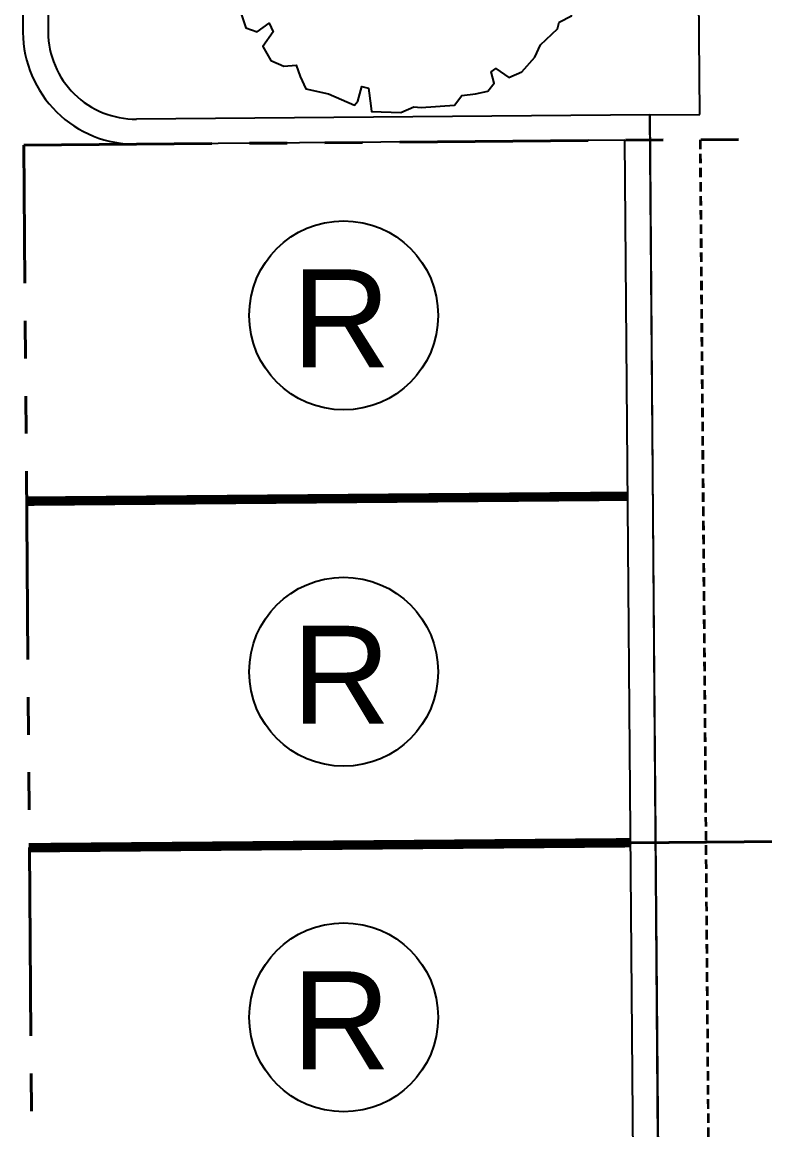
# Model space of a CAD drawing. Header units: feet. Extents: x 919634 to 928945, y 707022 to 708026.
# Drawn here: x 920832.76 to 920852.5, y 707427.19 to 707456.62 of the extents above; entities that cross this region are included whole.
import ezdxf
from ezdxf.enums import TextEntityAlignment as Align

# ---------------------------------------------------------------- set-up
doc = ezdxf.new("R2010")
doc.units = ezdxf.units.FT
doc.header["$LTSCALE"] = 20
doc.header["$MEASUREMENT"] = 0
doc.linetypes.add('Site Plan$0$HIDDEN2', pattern=[0.1875, 0.125, -0.0625])
doc.linetypes.add('Site Plan$0$PHANTOM2', pattern=[1.25, 0.625, -0.125, 0.125, -0.125, 0.125, -0.125])
for name, color, linetype in [('-u-site-xref', 7, 'Continuous'), ('LK-TREE-050M', 2, 'Continuous'), ('LK-TREE-TRNK', 32, 'Continuous'), ('LP-TREE', 15, 'Continuous'), ('Site Plan$0$-u-site-parking_overhang', 252, 'Site Plan$0$HIDDEN2'), ('Site Plan$0$SP-PARKING DESIGNATION', 254, 'Continuous'), ('x-Villa6-LP Block$0$LP-PATT-SHAR', 253, 'Continuous')]:
    doc.layers.add(name, color=color, linetype=linetype)
for name, color, linetype, lineweight in [('Site Plan$0$SP-CURB', 3, 'Continuous', 25), ('Site Plan$0$SP-LOT LINES', 252, 'Site Plan$0$PHANTOM2', 40), ('Site Plan$0$SP-PARKING-STRIPE', 252, 'Continuous', 25), ('Site Plan$0$SP-SIDEWALK', 2, 'Continuous', 25)]:
    doc.layers.add(name, color=color, linetype=linetype, lineweight=lineweight)
doc.layers.get('-u-site-xref').off()
doc.styles.add('Site Plan$0$ARIAL', font='arial.ttf')

# ---------------------------------------------------------------- blocks, each defined once
blk = doc.blocks.new('Site Plan')
at = {"layer": 'Site Plan$0$-u-site-parking_overhang', "ltscale": 0.1, "extrusion": (-7.49364228253472e-08, -6.103351100274998e-10, 0.9999999999999972), "elevation": -0.06945731747049606}
blk.add_lwpolyline([(920851.2327393105, 707398.5015455774), (920850.7787282608, 707453.4996728764)], dxfattribs=at)
at = {"layer": 'Site Plan$0$-u-site-parking_overhang', "ltscale": 0.1, "elevation": -2.041946305650817e-05}
blk.add_lwpolyline([(920851.2436202605, 707398.5011931966), (920850.8017359939, 707453.4994192657)], dxfattribs=at)
at = {"layer": 'Site Plan$0$SP-CURB'}
for p, q in [((920832.7582420962, 707459.0383213406), (920832.7798265584, 707456.3518551706)), ((920833.4282204718, 707459.0437042943), (920833.4498049341, 707456.3572381241)), ((920849.4432428966, 707454.1586712361), (920835.7989632915, 707454.0460373336)), ((920849.9083153063, 707397.8205895924), (920849.4432428966, 707454.1586712361)), ((920848.778796404, 707453.4831633838), (920835.8044939714, 707453.3760601612)), ((920849.232807454, 707398.485036085), (920848.778796404, 707453.4831633838))]:
    blk.add_line(p, q, dxfattribs=at)
for radius, start, end in [(3, 180.46033409695, 270.4729674889202), (2.33, 180.4603340977123, 270.4729674889282)]:
    blk.add_arc((920835.7797297329, 707456.3759579482), radius, start, end, dxfattribs=at)
at = {"layer": 'Site Plan$0$SP-LOT LINES', "ltscale": 0.4}
for p, q in [((920832.8023169471, 707453.3548025996, -1.978395272137485e-05), (920922.8002072483, 707454.0778923169, -1.937575472130177e-05)), ((920833.7155444156, 707339.6918039705, -1.978395214911714e-05), (920832.8023169471, 707453.3548025996, -1.978395272137466e-05)), ((920922.95018009, 707435.4118277354, -1.937575462732378e-05), (920832.9522897889, 707434.688738018, -1.978395262739686e-05)), ((920832.9522897907, 707434.6887377879, -1.978395262739686e-05), (920922.9501800919, 707435.4118275051, -1.937575462732378e-05))]:
    blk.add_line(p, q, dxfattribs=at)
at = {"layer": 'Site Plan$0$SP-PARKING DESIGNATION'}
for centre in [(920841.3055101087, 707448.8318398915), (920841.3055101087, 707439.3616094856), (920841.3055101087, 707430.177980447)]:
    blk.add_circle(centre, 2.510723853571849, dxfattribs=at)
at = {"layer": 'Site Plan$0$SP-PARKING-STRIPE', "extrusion": (-7.49364228253472e-08, -6.103351100274998e-10, 0.9999999999999972), "const_width": 0.25}
for points, elevation in [([(920832.8574160865, 707443.8930761612), (920848.8568709505, 707444.0251520999)], -0.06943569820112362), ([(920832.9334285425, 707434.6850563722), (920848.9328834065, 707434.8171323111)], -0.06943569827724738)]:
    blk.add_lwpolyline(points, dxfattribs=dict(at, elevation=elevation))
at = {"layer": 'Site Plan$0$SP-SIDEWALK'}
for p, q in [((920850.7731975834, 707454.1696500485), (920850.6464624613, 707469.5221274366)), ((920849.4432428966, 707454.1586712361), (920850.7731975834, 707454.1696500485))]:
    blk.add_line(p, q, dxfattribs=at)
at = {"layer": 'Site Plan$0$SP-PARKING DESIGNATION', "style": 'Site Plan$0$ARIAL'}
for p in [(920841.2374704721, 707447.4528785413, 6.148252897075768e-08), (920841.2374704721, 707437.9826481354, 6.148252897075768e-08), (920841.2374704721, 707428.7990190968, 6.148252897075768e-08)]:
    blk.add_text('R', height=2.6, dxfattribs=at).set_placement(p, align=Align.CENTER)
blk = doc.blocks.new('TREE-SIMP-125')
at = {"layer": 'LK-TREE-050M'}
blk.add_lwpolyline([(-0.02506661354843231, 0.49870568098099), (-0.03163990929274973, 0.4614792071522942), (-0.04259540219993596, 0.4592894174218003), (-0.05793309226999099, 0.4943260950652899), (-0.1017550638987643, 0.49651588802314), (-0.1105194582245019, 0.4789975475877171), (-0.1543414298532468, 0.4702383789836801), (-0.1872079085748339, 0.4702383789836801), (-0.2156921901334954, 0.4417710769863774), (-0.2595141617622687, 0.4286323224666475), (-0.2595141617622687, 0.3979752275114947), (-0.2792340489951926, 0.3826466800339148), (-0.3011450399927469, 0.3957854345536447), (-0.3449670116214918, 0.3826466800339148), (-0.3515403073658092, 0.354179378036612), (-0.3865978846688165, 0.3322814549128452), (-0.3953622789945825, 0.3103835285617293), (-0.3997444761574513, 0.2862958124801196), (-0.3778334903430789, 0.2665876790868467), (-0.3931711804131339, 0.2468795489209299), (-0.4391842506233274, 0.2534489245671168), (-0.4610952364376999, 0.2052734924038901), (-0.4523308421119623, 0.1549082640554644), (-0.4742418279263347, 0.1308205479738547), (-0.4939617151592586, 0.09797366328821511), (-0.5114905038107622, 0.05198802085548238), (-0.500535010903576, 0.0169513399846366), (-0.4632863350191485, 0.0169513399846366), (-0.4589041378562513, -0.01370575174316002), (-0.500535010903576, -0.02027513061671016), (-0.5092994052293136, -0.04655263965616285), (-0.4873884194149412, -0.1275749597323852), (-0.4698596307634375, -0.1341443386059282), (-0.4632863350191485, -0.1866993566848478), (-0.4479486449490651, -0.2129768657243005), (-0.4260376591346926, -0.2808604312808001), (-0.3953622789945825, -0.2918093928426799), (-0.3624958002729954, -0.2677216767610702), (-0.3515403073658092, -0.2918093928426799), (-0.3800245889244991, -0.3312256564018696), (-0.3581136031101266, -0.3684521302305654), (-0.3230560258071193, -0.3837806777081383), (-0.2901895470855607, -0.3815908847502953), (-0.2792340489951926, -0.4122479797054481), (-0.2638963589251375, -0.4450948643910948), (-0.202545598644889, -0.4582336189108247), (-0.1324304440388744, -0.4888907138659704), (-0.1236660497131368, -0.4779417523040905), (-0.1127105568059505, -0.4385254887449008), (-0.0951817681544469, -0.4429050714332448), (-0.08860847241012948, -0.4910805068238204), (-0.08641737382868087, -0.5064090543014004), (-0.007537824896928669, -0.5085988472592504), (0.02751975240607862, -0.4932702997816705), (0.04723963963900246, -0.4954600927395205), (0.1370746814779409, -0.4888907138659704), (0.1567945687108931, -0.4626132048265177), (0.1940432445953206, -0.4582336189108247), (0.2269097233169077, -0.4516642432646307), (0.244438511968383, -0.4297663169135149), (0.2356741176426453, -0.3991092251857182), (0.2488207091312802, -0.3903500533543252), (0.2838782864342591, -0.4144377694359349), (0.3189358637372663, -0.3991092251857182), (0.3539934410402736, -0.3596929583991724), (0.3693311311103287, -0.3268460737135257), (0.4153442013205222, -0.2830502242386501), (0.4197263984834194, -0.2655318838032201), (0.4525928772049781, -0.2480135433677972), (0.4525928772049781, -0.2151666586821506), (0.4175352999019708, -0.1998381112045777), (0.428490792809157, -0.1735606021651179), (0.4832682573450882, -0.1713708092072679), (0.4986059474151716, -0.1275749597323852), (0.4898415530894056, -0.07720973461131564), (0.511752538903778, -0.05312201530234972), (0.5007970459965918, -0.02465471653239604), (0.4986059474151716, 0.01914113294247954), (0.4613572715307157, 0.02352071885817963), (0.4569750743678469, 0.04979822789763944), (0.4986059474151716, 0.06731656833305522), (0.481077158763668, 0.1461490954514346), (0.4657394686935845, 0.229361208485507), (0.4460195814606607, 0.2337407944012), (0.4087709055762048, 0.2906753983958126), (0.3824777225989635, 0.3016243599576924), (0.3715222296917773, 0.3410406235168821), (0.3561845396217223, 0.3607487569101551), (0.3233180609001352, 0.3410406235168821), (0.3101714694115287, 0.356369170994455), (0.321126962318715, 0.3892160589074578), (0.2992159765043425, 0.4133037749890747), (0.2553940048755692, 0.4330119051549843), (0.2203364275725903, 0.4352016981128344), (0.2028076389210867, 0.4570996244639502), (0.161176765873762, 0.4833771335034101), (0.1326924843150721, 0.4373914910706844), (0.117354794245017, 0.4505302455904143), (0.1239280899893345, 0.4943260950652899), (0.07791501977914095, 0.49651588802314), (0.04066634389468504, 0.487756716191754), (0.003417668010257557, 0.49651588802314)], close=True, dxfattribs=at)
at = {"layer": 'LK-TREE-TRNK'}
for p, q in [((0, -0.1000000000000014), (0, 0.1000000000000014)), ((-0.09999999999999432, 0), (0.1000000000000227, 0))]:
    blk.add_line(p, q, dxfattribs=at)
blk = doc.blocks.new('x-Villa6-LP Block', base_point=(60.56777102686465, 154.948772139498, 6.35512269888012e-07))
at = {"layer": 'x-Villa6-LP Block$0$LP-PATT-SHAR', "elevation": 6.35512269888012e-07}
blk.add_lwpolyline([(59.89777063962538, 148.6203595109982), (174.9044378806138, 148.6203595109982)], dxfattribs=at)

msp = doc.modelspace()

# ---------------------------------------------------------------- block references
at = {"layer": '-u-site-xref'}
msp.add_blockref('Site Plan', (0, 0), dxfattribs=at)

# ---------------------------------------------------------------- next in the draw order: block references
at = {"layer": '-u-site-xref', "rotation": 270.4271428698243}
msp.add_blockref('x-Villa6-LP Block', (920855.7764745061, 707453.5358676594), dxfattribs=at)
at = {"layer": 'LP-TREE', "xscale": 9.856521844232574, "yscale": 9.856521844232574, "zscale": 11.86833221055216}
msp.add_blockref('TREE-SIMP-125', (920842.8999126555, 707459.2373884935), dxfattribs=at)

doc.saveas('drawing.dxf')
